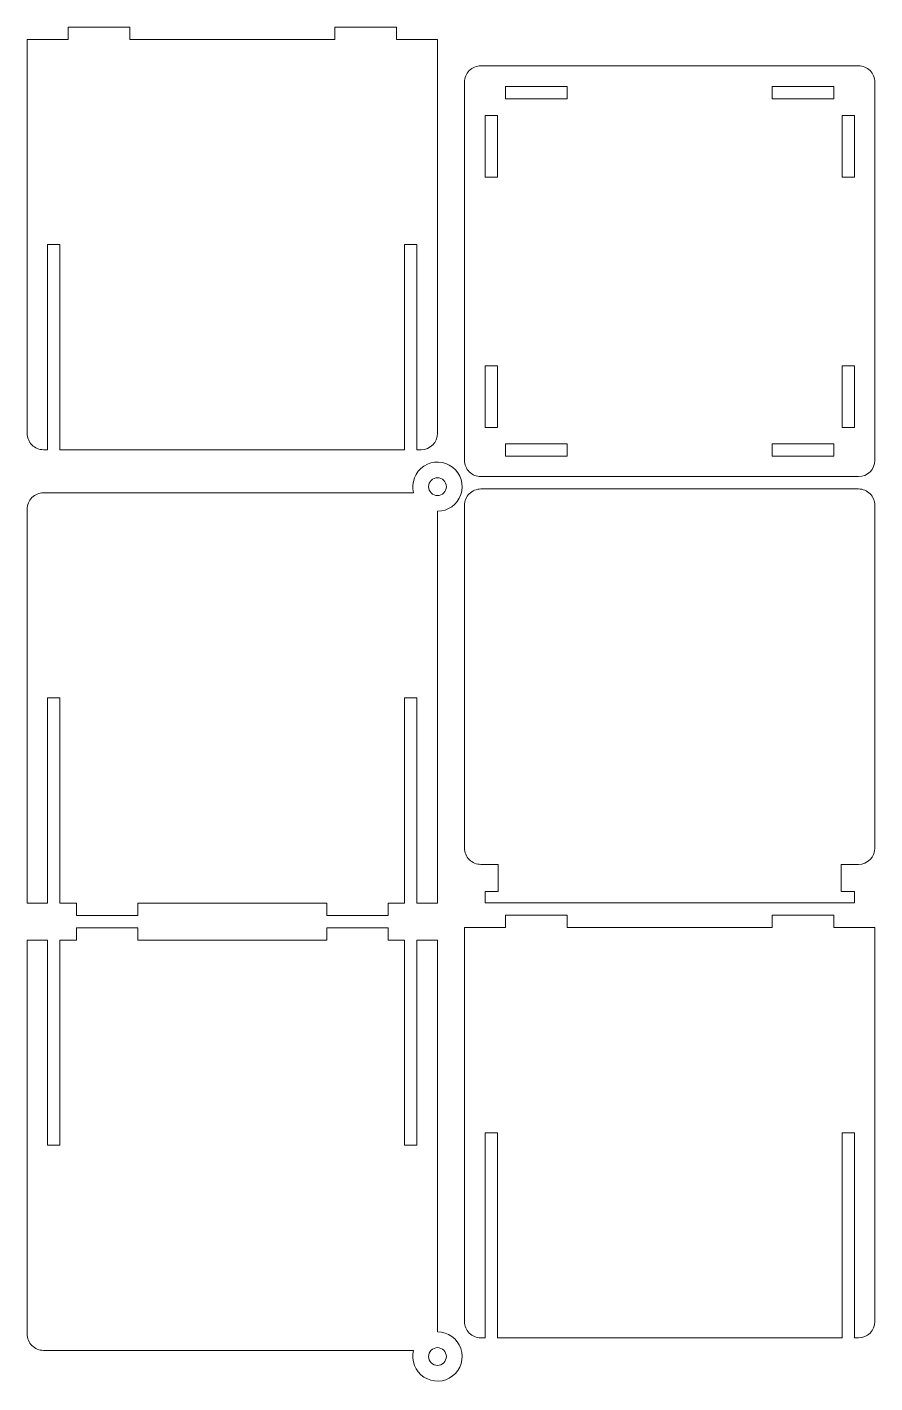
# Model space of a CAD drawing. Header units: millimetres. Extents: x -104 to 103, y -165 to 165.
import ezdxf

# ---------------------------------------------------------------- set-up
doc = ezdxf.new("R2010")
doc.units = ezdxf.units.MM
doc.header["$MEASUREMENT"] = 0
doc.layers.add('Visible', color=7, linetype='Continuous')

msp = doc.modelspace()

# ---------------------------------------------------------------- linework, layer by layer
at = {"layer": 'Visible', "lineweight": 9}
for points in [[(-103.5859, 161.9994), (-103.5859, 161.9994), (-103.5859, 65.9994), (-103.5859, 65.9994)], [(-103.5859, 161.9994), (-103.5859, 161.9994), (-93.5859, 161.9994), (-93.5859, 161.9994)], [(-93.5859, 164.9994), (-93.5859, 164.9994), (-78.5859, 164.9994), (-78.5859, 164.9994)], [(-93.5859, 161.9994), (-93.5859, 161.9994), (-93.5859, 164.9994), (-93.5859, 164.9994)], [(-78.5859, 164.9994), (-78.5859, 164.9994), (-78.5859, 161.9994), (-78.5859, 161.9994)], [(-78.5859, 161.9994), (-78.5859, 161.9994), (-28.5859, 161.9994), (-28.5859, 161.9994)], [(-13.5859, 164.9994), (-13.5859, 164.9994), (-28.5859, 164.9994), (-28.5859, 164.9994)], [(-28.5859, 164.9994), (-28.5859, 164.9994), (-28.5859, 161.9994), (-28.5859, 161.9994)], [(-13.5859, 161.9994), (-13.5859, 161.9994), (-13.5859, 164.9994), (-13.5859, 164.9994)], [(-13.5859, 161.9994), (-13.5859, 161.9994), (-3.5859, 161.9994), (-3.5859, 161.9994)], [(-3.5859, 161.9994), (-3.5859, 161.9994), (-3.5859, 65.9994), (-3.5859, 65.9994)], [(7.0058, 155.5639), (7.0058, 155.5639), (99.0058, 155.5639), (99.0058, 155.5639)], [(3.0058, 59.441), (3.0058, 59.441), (3.0058, 151.5639), (3.0058, 151.5639)], [(13.0058, 150.561), (13.0058, 150.561), (13.0058, 147.561), (13.0058, 147.561)], [(28.0058, 150.561), (28.0058, 150.561), (13.0058, 150.561), (13.0058, 150.561)], [(28.0058, 147.561), (28.0058, 147.561), (28.0058, 150.561), (28.0058, 150.561)], [(78.0058, 150.561), (78.0058, 150.561), (78.0058, 147.561), (78.0058, 147.561)], [(93.0058, 150.561), (93.0058, 150.561), (78.0058, 150.561), (78.0058, 150.561)], [(93.0058, 147.561), (93.0058, 147.561), (93.0058, 150.561), (93.0058, 150.561)], [(103.0058, 151.5639), (103.0058, 151.5639), (103.0058, 59.441), (103.0058, 59.441)], [(13.0058, 147.561), (13.0058, 147.561), (28.0058, 147.561), (28.0058, 147.561)], [(78.0058, 147.561), (78.0058, 147.561), (93.0058, 147.561), (93.0058, 147.561)], [(8.0058, 143.441), (8.0058, 143.441), (8.0058, 128.441), (8.0058, 128.441)], [(11.0058, 143.441), (11.0058, 143.441), (8.0058, 143.441), (8.0058, 143.441)], [(11.0058, 128.441), (11.0058, 128.441), (11.0058, 143.441), (11.0058, 143.441)], [(95.0058, 143.441), (95.0058, 143.441), (95.0058, 128.441), (95.0058, 128.441)], [(98.0058, 143.441), (98.0058, 143.441), (95.0058, 143.441), (95.0058, 143.441)], [(98.0058, 128.441), (98.0058, 128.441), (98.0058, 143.441), (98.0058, 143.441)], [(8.0058, 128.441), (8.0058, 128.441), (11.0058, 128.441), (11.0058, 128.441)], [(95.0058, 128.441), (95.0058, 128.441), (98.0058, 128.441), (98.0058, 128.441)], [(-98.5859, 61.9994), (-98.5859, 61.9994), (-98.5859, 111.9994), (-98.5859, 111.9994)], [(-98.5859, 111.9994), (-98.5859, 111.9994), (-95.5859, 111.9994), (-95.5859, 111.9994)], [(-95.5859, 111.9994), (-95.5859, 111.9994), (-95.5859, 61.9994), (-95.5859, 61.9994)], [(-11.5859, 111.9994), (-11.5859, 111.9994), (-11.5859, 61.9994), (-11.5859, 61.9994)], [(-8.5859, 111.9994), (-8.5859, 111.9994), (-11.5859, 111.9994), (-11.5859, 111.9994)], [(-8.5859, 61.9994), (-8.5859, 61.9994), (-8.5859, 111.9994), (-8.5859, 111.9994)], [(8.0058, 82.441), (8.0058, 82.441), (8.0058, 67.441), (8.0058, 67.441)], [(11.0058, 82.441), (11.0058, 82.441), (8.0058, 82.441), (8.0058, 82.441)], [(11.0058, 67.441), (11.0058, 67.441), (11.0058, 82.441), (11.0058, 82.441)], [(95.0058, 82.441), (95.0058, 82.441), (95.0058, 67.441), (95.0058, 67.441)], [(98.0058, 82.441), (98.0058, 82.441), (95.0058, 82.441), (95.0058, 82.441)], [(98.0058, 67.441), (98.0058, 67.441), (98.0058, 82.441), (98.0058, 82.441)], [(8.0058, 67.441), (8.0058, 67.441), (11.0058, 67.441), (11.0058, 67.441)], [(95.0058, 67.441), (95.0058, 67.441), (98.0058, 67.441), (98.0058, 67.441)], [(-7.5859, 61.9994), (-5.3768, 61.9994), (-3.5859, 63.7903), (-3.5859, 65.9994)], [(13.0058, 63.441), (13.0058, 63.441), (13.0058, 60.441), (13.0058, 60.441)], [(28.0058, 63.441), (28.0058, 63.441), (13.0058, 63.441), (13.0058, 63.441)], [(28.0058, 60.441), (28.0058, 60.441), (28.0058, 63.441), (28.0058, 63.441)], [(78.0058, 63.441), (78.0058, 63.441), (78.0058, 60.441), (78.0058, 60.441)], [(93.0058, 63.441), (93.0058, 63.441), (78.0058, 63.441), (78.0058, 63.441)], [(93.0058, 60.441), (93.0058, 60.441), (93.0058, 63.441), (93.0058, 63.441)], [(-99.5859, 61.9994), (-99.5859, 61.9994), (-98.5859, 61.9994), (-98.5859, 61.9994)], [(-11.5859, 61.9994), (-11.5859, 61.9994), (-95.5859, 61.9994), (-95.5859, 61.9994)], [(-7.5859, 61.9994), (-7.5859, 61.9994), (-8.5859, 61.9994), (-8.5859, 61.9994)], [(13.0058, 60.441), (13.0058, 60.441), (28.0058, 60.441), (28.0058, 60.441)], [(78.0058, 60.441), (78.0058, 60.441), (93.0058, 60.441), (93.0058, 60.441)], [(99.0058, 55.441), (101.2149, 55.441), (103.0058, 57.2319), (103.0058, 59.441)], [(99.0058, 55.441), (99.0058, 55.441), (7.0058, 55.441), (7.0058, 55.441)], [(-9.3954, 51.4994), (-9.3954, 51.4994), (-99.5859, 51.4994), (-99.5859, 51.4994)], [(99.0058, 52.441), (99.0058, 52.441), (7.0058, 52.441), (7.0058, 52.441)], [(-103.5859, 47.4994), (-103.5859, 47.4994), (-103.5859, -48.5006), (-103.5859, -48.5006)], [(-3.5859, -48.5006), (-3.5859, -48.5006), (-3.5859, 46.9994), (-3.5859, 46.9994)], [(3.0058, 48.441), (3.0058, 48.441), (3.0058, -35.059), (3.0058, -35.059)], [(103.0058, -35.059), (103.0058, -35.059), (103.0058, 48.441), (103.0058, 48.441)], [(-98.5859, -48.5006), (-98.5859, -48.5006), (-98.5859, 1.4994), (-98.5859, 1.4994)], [(-98.5859, 1.4994), (-98.5859, 1.4994), (-95.5859, 1.4994), (-95.5859, 1.4994)], [(-95.5859, 1.4994), (-95.5859, 1.4994), (-95.5859, -48.5006), (-95.5859, -48.5006)], [(-11.5859, 1.4994), (-11.5859, 1.4994), (-11.5859, -48.5006), (-11.5859, -48.5006)], [(-8.5859, 1.4994), (-8.5859, 1.4994), (-11.5859, 1.4994), (-11.5859, 1.4994)], [(-8.5859, -48.5006), (-8.5859, -48.5006), (-8.5859, 1.4994), (-8.5859, 1.4994)], [(99.0058, -39.059), (101.2149, -39.059), (103.0058, -37.2681), (103.0058, -35.059)], [(7.0058, -39.059), (7.0058, -39.059), (11.2208, -39.059), (11.2208, -39.059)], [(11.2208, -39.059), (11.2208, -39.059), (11.2208, -45.659), (11.2208, -45.659)], [(94.7905, -45.659), (94.7905, -45.659), (94.7905, -39.059), (94.7905, -39.059)], [(94.7905, -39.059), (94.7905, -39.059), (99.0058, -39.059), (99.0058, -39.059)], [(11.2208, -45.659), (11.2208, -45.659), (8.0058, -45.659), (8.0058, -45.659)], [(8.0058, -45.659), (8.0058, -45.659), (8.0058, -48.459), (8.0058, -48.459)], [(98.0058, -45.659), (98.0058, -45.659), (94.7905, -45.659), (94.7905, -45.659)], [(98.0058, -48.459), (98.0058, -48.459), (98.0058, -45.659), (98.0058, -45.659)], [(-103.5859, -48.5006), (-103.5859, -48.5006), (-98.5859, -48.5006), (-98.5859, -48.5006)], [(-95.5859, -48.5006), (-95.5859, -48.5006), (-91.5859, -48.5006), (-91.5859, -48.5006)], [(-91.5859, -51.5006), (-91.5859, -51.5006), (-91.5859, -48.5006), (-91.5859, -48.5006)], [(-76.5859, -48.5006), (-76.5859, -48.5006), (-76.5859, -51.5006), (-76.5859, -51.5006)], [(-76.5859, -48.5006), (-76.5859, -48.5006), (-30.5859, -48.5006), (-30.5859, -48.5006)], [(-30.5859, -48.5006), (-30.5859, -48.5006), (-30.5859, -51.5006), (-30.5859, -51.5006)], [(-15.5859, -51.5006), (-15.5859, -51.5006), (-15.5859, -48.5006), (-15.5859, -48.5006)], [(-11.5859, -48.5006), (-11.5859, -48.5006), (-15.5859, -48.5006), (-15.5859, -48.5006)], [(-3.5859, -48.5006), (-3.5859, -48.5006), (-8.5859, -48.5006), (-8.5859, -48.5006)], [(8.0058, -48.459), (8.0058, -48.459), (98.0058, -48.459), (98.0058, -48.459)], [(-76.5859, -51.5006), (-76.5859, -51.5006), (-91.5859, -51.5006), (-91.5859, -51.5006)], [(-30.5859, -51.5006), (-30.5859, -51.5006), (-15.5859, -51.5006), (-15.5859, -51.5006)], [(28.0058, -51.459), (28.0058, -51.459), (13.0058, -51.459), (13.0058, -51.459)], [(13.0058, -51.459), (13.0058, -51.459), (13.0058, -54.459), (13.0058, -54.459)], [(28.0058, -54.459), (28.0058, -54.459), (28.0058, -51.459), (28.0058, -51.459)], [(93.0058, -51.459), (93.0058, -51.459), (78.0058, -51.459), (78.0058, -51.459)], [(78.0058, -51.459), (78.0058, -51.459), (78.0058, -54.459), (78.0058, -54.459)], [(93.0058, -54.459), (93.0058, -54.459), (93.0058, -51.459), (93.0058, -51.459)], [(-76.5859, -54.5006), (-76.5859, -54.5006), (-91.5859, -54.5006), (-91.5859, -54.5006)], [(-91.5859, -54.5006), (-91.5859, -54.5006), (-91.5859, -57.5006), (-91.5859, -57.5006)], [(-76.5859, -57.5006), (-76.5859, -57.5006), (-76.5859, -54.5006), (-76.5859, -54.5006)], [(-30.5859, -54.5006), (-30.5859, -54.5006), (-15.5859, -54.5006), (-15.5859, -54.5006)], [(-30.5859, -57.5006), (-30.5859, -57.5006), (-30.5859, -54.5006), (-30.5859, -54.5006)], [(-15.5859, -54.5006), (-15.5859, -54.5006), (-15.5859, -57.5006), (-15.5859, -57.5006)], [(3.0058, -54.459), (3.0058, -54.459), (3.0058, -150.459), (3.0058, -150.459)], [(13.0058, -54.459), (13.0058, -54.459), (3.0058, -54.459), (3.0058, -54.459)], [(78.0058, -54.459), (78.0058, -54.459), (28.0058, -54.459), (28.0058, -54.459)], [(103.0058, -54.459), (103.0058, -54.459), (93.0058, -54.459), (93.0058, -54.459)], [(103.0058, -150.459), (103.0058, -150.459), (103.0058, -54.459), (103.0058, -54.459)], [(-103.5859, -153.5006), (-103.5859, -153.5006), (-103.5859, -57.5006), (-103.5859, -57.5006)], [(-103.5859, -57.5006), (-103.5859, -57.5006), (-98.5859, -57.5006), (-98.5859, -57.5006)], [(-98.5859, -57.5006), (-98.5859, -57.5006), (-98.5859, -107.5006), (-98.5859, -107.5006)], [(-95.5859, -57.5006), (-95.5859, -57.5006), (-91.5859, -57.5006), (-91.5859, -57.5006)], [(-95.5859, -107.5006), (-95.5859, -107.5006), (-95.5859, -57.5006), (-95.5859, -57.5006)], [(-76.5859, -57.5006), (-76.5859, -57.5006), (-30.5859, -57.5006), (-30.5859, -57.5006)], [(-11.5859, -57.5006), (-11.5859, -57.5006), (-15.5859, -57.5006), (-15.5859, -57.5006)], [(-11.5859, -107.5006), (-11.5859, -107.5006), (-11.5859, -57.5006), (-11.5859, -57.5006)], [(-3.5859, -57.5006), (-3.5859, -57.5006), (-8.5859, -57.5006), (-8.5859, -57.5006)], [(-8.5859, -57.5006), (-8.5859, -57.5006), (-8.5859, -107.5006), (-8.5859, -107.5006)], [(-3.5859, -57.5006), (-3.5859, -57.5006), (-3.5859, -153.0006), (-3.5859, -153.0006)], [(8.0058, -154.459), (8.0058, -154.459), (8.0058, -104.459), (8.0058, -104.459)], [(8.0058, -104.459), (8.0058, -104.459), (11.0058, -104.459), (11.0058, -104.459)], [(11.0058, -104.459), (11.0058, -104.459), (11.0058, -154.459), (11.0058, -154.459)], [(95.0058, -154.459), (95.0058, -154.459), (95.0058, -104.459), (95.0058, -104.459)], [(95.0058, -104.459), (95.0058, -104.459), (98.0058, -104.459), (98.0058, -104.459)], [(98.0058, -104.459), (98.0058, -104.459), (98.0058, -154.459), (98.0058, -154.459)], [(-98.5859, -107.5006), (-98.5859, -107.5006), (-95.5859, -107.5006), (-95.5859, -107.5006)], [(-8.5859, -107.5006), (-8.5859, -107.5006), (-11.5859, -107.5006), (-11.5859, -107.5006)], [(99.0058, -154.459), (101.2149, -154.459), (103.0058, -152.6681), (103.0058, -150.459)], [(7.0058, -154.459), (7.0058, -154.459), (8.0058, -154.459), (8.0058, -154.459)], [(11.0058, -154.459), (11.0058, -154.459), (95.0058, -154.459), (95.0058, -154.459)], [(98.0058, -154.459), (98.0058, -154.459), (99.0058, -154.459), (99.0058, -154.459)], [(-9.3954, -157.5006), (-9.3954, -157.5006), (-99.5859, -157.5006), (-99.5859, -157.5006)]]:
    msp.add_open_spline(points, degree=3, dxfattribs=at)
for points, knots in [([(7.0058, 155.5639), (5.9449, 155.5639), (4.9275, 155.1425), (4.1774, 154.3924), (4.1774, 154.3924), (3.4272, 153.6422), (3.0058, 152.6248), (3.0058, 151.5639)], [0, 0, 0, 0, 0.33333333, 0.33333333, 0.33333333, 0.33333333, 1, 1, 1, 1]), ([(103.0058, 151.5639), (103.0058, 152.6248), (102.5844, 153.6422), (101.8342, 154.3924), (101.8342, 154.3924), (101.0841, 155.1425), (100.0667, 155.5639), (99.0058, 155.5639)], [0, 0, 0, 0, 0.33333333, 0.33333333, 0.33333333, 0.33333333, 1, 1, 1, 1]), ([(-103.5859, 65.9994), (-103.5859, 64.9386), (-103.1645, 63.9211), (-102.4143, 63.171), (-102.4143, 63.171), (-101.6642, 62.4209), (-100.6468, 61.9994), (-99.5859, 61.9994)], [0, 0, 0, 0, 0.33333333, 0.33333333, 0.33333333, 0.33333333, 1, 1, 1, 1]), ([(-3.5859, 46.9994), (-1.0205, 46.9994), (1.2611, 48.6305), (2.0913, 51.0578), (2.0913, 51.0578), (2.9214, 53.4852), (2.1165, 56.1718), (0.0883, 57.7428), (0.0883, 57.7428), (-1.9398, 59.3138), (-4.7423, 59.4216), (-6.8851, 58.0109), (-6.8851, 58.0109), (-9.0279, 56.6003), (-10.0367, 53.9834), (-9.3954, 51.4995)], [0, 0, 0, 0, 0.2, 0.2, 0.2, 0.2, 0.4, 0.4, 0.4, 0.4, 0.6, 0.6, 0.6, 0.6, 1, 1, 1, 1]), ([(3.0058, 59.441), (3.0058, 58.3802), (3.4272, 57.3627), (4.1774, 56.6126), (4.1774, 56.6126), (4.9275, 55.8625), (5.9449, 55.441), (7.0058, 55.441)], [0, 0, 0, 0, 0.33333333, 0.33333333, 0.33333333, 0.33333333, 1, 1, 1, 1]), ([(-1.422, 52.9994), (-1.422, 54.1945), (-2.3908, 55.1634), (-3.5859, 55.1634), (-3.5859, 55.1634), (-4.781, 55.1634), (-5.7498, 54.1945), (-5.7498, 52.9994), (-5.7498, 52.9994), (-5.7498, 51.8043), (-4.781, 50.8355), (-3.5859, 50.8355), (-3.5859, 50.8355), (-2.3908, 50.8355), (-1.422, 51.8043), (-1.422, 52.9994)], [0, 0, 0, 0, 0.2, 0.2, 0.2, 0.2, 0.4, 0.4, 0.4, 0.4, 0.6, 0.6, 0.6, 0.6, 1, 1, 1, 1]), ([(-99.5859, 51.4994), (-100.6468, 51.4994), (-101.6642, 51.078), (-102.4143, 50.3278), (-102.4143, 50.3278), (-103.1645, 49.5777), (-103.5859, 48.5603), (-103.5859, 47.4994)], [0, 0, 0, 0, 0.33333333, 0.33333333, 0.33333333, 0.33333333, 1, 1, 1, 1]), ([(7.0058, 52.441), (5.9449, 52.441), (4.9275, 52.0196), (4.1774, 51.2695), (4.1774, 51.2695), (3.4272, 50.5193), (3.0058, 49.5019), (3.0058, 48.441)], [0, 0, 0, 0, 0.33333333, 0.33333333, 0.33333333, 0.33333333, 1, 1, 1, 1]), ([(103.0058, 48.441), (103.0058, 49.5019), (102.5844, 50.5193), (101.8342, 51.2695), (101.8342, 51.2695), (101.0841, 52.0196), (100.0667, 52.441), (99.0058, 52.441)], [0, 0, 0, 0, 0.33333333, 0.33333333, 0.33333333, 0.33333333, 1, 1, 1, 1]), ([(3.0058, -35.059), (3.0058, -36.1198), (3.4272, -37.1373), (4.1774, -37.8874), (4.1774, -37.8874), (4.9275, -38.6375), (5.9449, -39.059), (7.0058, -39.059)], [0, 0, 0, 0, 0.33333333, 0.33333333, 0.33333333, 0.33333333, 1, 1, 1, 1]), ([(3.0058, -150.459), (3.0058, -151.5198), (3.4272, -152.5373), (4.1774, -153.2874), (4.1774, -153.2874), (4.9275, -154.0375), (5.9449, -154.459), (7.0058, -154.459)], [0, 0, 0, 0, 0.33333333, 0.33333333, 0.33333333, 0.33333333, 1, 1, 1, 1]), ([(-103.5859, -153.5006), (-103.5859, -154.5614), (-103.1645, -155.5789), (-102.4143, -156.329), (-102.4143, -156.329), (-101.6642, -157.0792), (-100.6468, -157.5006), (-99.5859, -157.5006)], [0, 0, 0, 0, 0.33333333, 0.33333333, 0.33333333, 0.33333333, 1, 1, 1, 1]), ([(-9.3954, -157.5006), (-10.0367, -159.9845), (-9.0279, -162.6014), (-6.8851, -164.0121), (-6.8851, -164.0121), (-4.7424, -165.4227), (-1.9398, -165.315), (0.0883, -163.744), (0.0883, -163.744), (2.1165, -162.173), (2.9214, -159.4864), (2.0913, -157.059), (2.0913, -157.059), (1.2611, -154.6316), (-1.0205, -153.0006), (-3.5859, -153.0006)], [0, 0, 0, 0, 0.2, 0.2, 0.2, 0.2, 0.4, 0.4, 0.4, 0.4, 0.6, 0.6, 0.6, 0.6, 1, 1, 1, 1]), ([(-1.422, -159.0006), (-1.422, -157.8055), (-2.3908, -156.8366), (-3.5859, -156.8366), (-3.5859, -156.8366), (-4.781, -156.8366), (-5.7498, -157.8055), (-5.7498, -159.0006), (-5.7498, -159.0006), (-5.7498, -160.1957), (-4.781, -161.1645), (-3.5859, -161.1645), (-3.5859, -161.1645), (-2.3908, -161.1645), (-1.422, -160.1957), (-1.422, -159.0006)], [0, 0, 0, 0, 0.2, 0.2, 0.2, 0.2, 0.4, 0.4, 0.4, 0.4, 0.6, 0.6, 0.6, 0.6, 1, 1, 1, 1])]:
    msp.add_open_spline(points, degree=3, knots=knots, dxfattribs=at)

doc.saveas('drawing.dxf')
